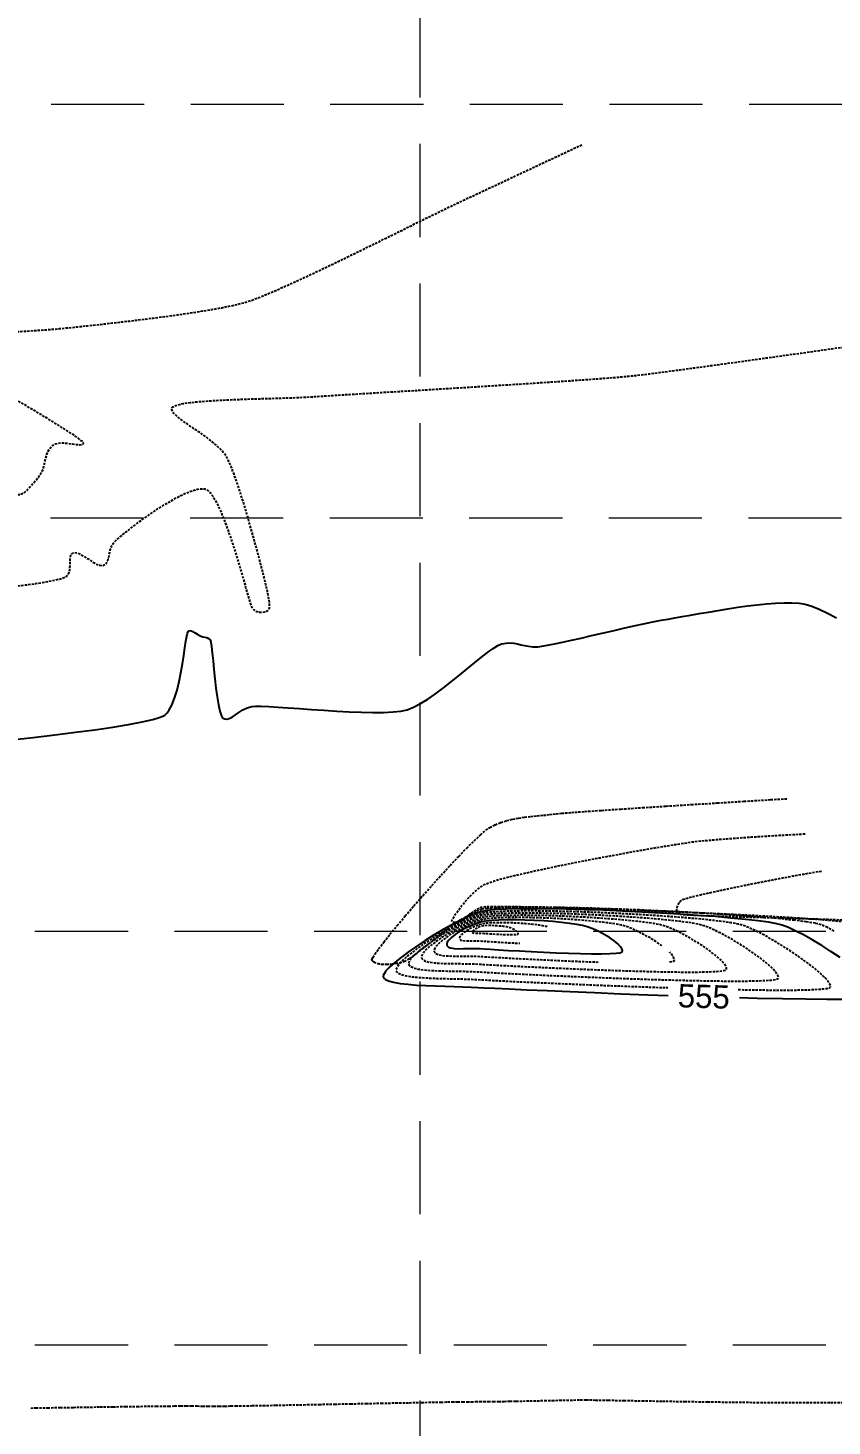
# Model space of a CAD drawing. Header units: inches. Extents: x 8135 to 11700, y -938 to 4760.
# Drawn here: x 11167.3 to 11340.1, y 4116.3 to 4416.7 of the extents above; entities that cross this region are included whole.
import ezdxf

# ---------------------------------------------------------------- set-up
doc = ezdxf.new("R2010")
doc.units = ezdxf.units.IN
doc.header["$MEASUREMENT"] = 0
doc.linetypes.add('DASHED', pattern=[0.75, 0.5, -0.25])
doc.linetypes.add('HIDDEN', pattern=[0.375, 0.25, -0.125])
doc.layers.add('EC', color=35, linetype='DASHED')
doc.layers.add('GRID', color=254, linetype='HIDDEN')
doc.styles.add('Style-ENGINEERING', font='ENGINEERING.shx')

msp = doc.modelspace()

# ---------------------------------------------------------------- linework, layer by layer
at = {"layer": 'EC', "color": 35, "linetype": 'Continuous'}
for p, q in [((11326.02, 4292.98), (11327.96, 4293.13)), ((11327.96, 4293.13), (11329.78, 4293.2)), ((11329.78, 4293.2), (11331.46, 4293.19)), ((11331.46, 4293.19), (11332.98, 4293.1)), ((11332.98, 4293.1), (11334.3, 4292.9)), ((11306.29, 4289.96), (11307.89, 4290.24)), ((11307.89, 4290.24), (11309.65, 4290.55)), ((11309.65, 4290.55), (11311.53, 4290.88)), ((11311.53, 4290.88), (11313.51, 4291.23)), ((11313.51, 4291.23), (11315.57, 4291.58)), ((11315.57, 4291.58), (11317.67, 4291.91)), ((11317.67, 4291.91), (11319.8, 4292.24)), ((11319.8, 4292.24), (11321.91, 4292.53)), ((11321.91, 4292.53), (11324, 4292.78)), ((11324, 4292.78), (11326.02, 4292.98)), ((11334.3, 4292.9), (11335.71, 4292.49)), ((11335.71, 4292.49), (11337.33, 4291.84)), ((11337.33, 4291.84), (11339.12, 4290.98)), ((11339.12, 4290.98), (11341.04, 4289.96)), ((11201.66, 4287.02), (11201.72, 4287.13)), ((11201.72, 4287.13), (11201.76, 4287.15)), ((11201.76, 4287.15), (11201.84, 4287.19)), ((11201.84, 4287.19), (11202.03, 4287.23)), ((11202.03, 4287.23), (11202.31, 4287.2)), ((11202.31, 4287.2), (11202.7, 4287.05)), ((11202.7, 4287.05), (11203.21, 4286.74)), ((11290.65, 4286.68), (11292.95, 4287.21)), ((11292.95, 4287.21), (11295.24, 4287.73)), ((11295.24, 4287.73), (11297.46, 4288.23)), ((11297.46, 4288.23), (11299.58, 4288.69)), ((11299.58, 4288.69), (11301.55, 4289.11)), ((11301.55, 4289.11), (11303.33, 4289.45)), ((11303.33, 4289.45), (11304.87, 4289.72)), ((11304.87, 4289.72), (11306.29, 4289.96)), ((11201, 4283.52), (11201.22, 4284.94)), ((11201.22, 4284.94), (11201.41, 4286.07)), ((11201.41, 4286.07), (11201.55, 4286.71)), ((11201.55, 4286.71), (11201.66, 4287.02)), ((11203.21, 4286.74), (11203.75, 4286.4)), ((11203.75, 4286.4), (11204.3, 4286.11)), ((11204.3, 4286.11), (11204.83, 4285.93)), ((11204.83, 4285.93), (11205.29, 4285.83)), ((11205.29, 4285.83), (11205.7, 4285.72)), ((11205.7, 4285.72), (11206.06, 4285.55)), ((11206.06, 4285.55), (11206.41, 4285.23)), ((11206.41, 4285.23), (11206.55, 4284.77)), ((11206.55, 4284.77), (11206.69, 4283.8)), ((11267.24, 4283.41), (11268.25, 4284.03)), ((11268.25, 4284.03), (11269.04, 4284.37)), ((11269.04, 4284.37), (11270.03, 4284.57)), ((11270.03, 4284.57), (11270.9, 4284.61)), ((11270.9, 4284.61), (11271.7, 4284.55)), ((11271.7, 4284.55), (11272.46, 4284.4)), ((11272.46, 4284.4), (11273.22, 4284.21)), ((11273.22, 4284.21), (11273.99, 4284.02)), ((11277.71, 4283.88), (11278.91, 4284.08)), ((11278.91, 4284.08), (11280.39, 4284.37)), ((11280.39, 4284.37), (11282.13, 4284.74)), ((11282.13, 4284.74), (11284.07, 4285.17)), ((11284.07, 4285.17), (11286.16, 4285.64)), ((11286.16, 4285.64), (11288.37, 4286.15)), ((11288.37, 4286.15), (11290.65, 4286.68)), ((11200.47, 4280.08), (11200.76, 4281.88)), ((11200.76, 4281.88), (11201, 4283.52)), ((11206.69, 4283.8), (11206.85, 4282.43)), ((11206.85, 4282.43), (11207.03, 4280.75)), ((11263.22, 4280.31), (11264.7, 4281.51)), ((11264.7, 4281.51), (11266.05, 4282.55)), ((11266.05, 4282.55), (11267.24, 4283.41)), ((11273.99, 4284.02), (11274.84, 4283.86)), ((11274.84, 4283.86), (11275.77, 4283.76)), ((11275.77, 4283.76), (11276.84, 4283.78)), ((11276.84, 4283.78), (11277.71, 4283.88)), ((11199.74, 4276.3), (11200.13, 4278.19)), ((11200.13, 4278.19), (11200.47, 4280.08)), ((11207.03, 4280.75), (11207.22, 4278.87)), ((11207.22, 4278.87), (11207.42, 4276.88)), ((11259.99, 4277.66), (11261.64, 4279.02)), ((11261.64, 4279.02), (11263.22, 4280.31)), ((11199.29, 4274.46), (11199.74, 4276.3)), ((11207.42, 4276.88), (11207.65, 4274.89)), ((11256.58, 4274.95), (11258.29, 4276.29)), ((11258.29, 4276.29), (11259.99, 4277.66)), ((11198.15, 4271.24), (11198.76, 4272.75)), ((11198.76, 4272.75), (11199.29, 4274.46)), ((11207.65, 4274.89), (11207.91, 4272.99)), ((11207.91, 4272.99), (11208.19, 4271.3)), ((11251.63, 4271.55), (11253.22, 4272.53)), ((11253.22, 4272.53), (11254.88, 4273.68)), ((11254.88, 4273.68), (11256.58, 4274.95)), ((11196.21, 4268.82), (11196.54, 4269)), ((11196.54, 4269), (11196.66, 4269.09)), ((11196.66, 4269.09), (11196.83, 4269.24)), ((11196.83, 4269.24), (11197.15, 4269.59)), ((11197.15, 4269.59), (11197.6, 4270.22)), ((11197.6, 4270.22), (11198.15, 4271.24)), ((11208.19, 4271.3), (11208.51, 4269.9)), ((11208.51, 4269.9), (11208.78, 4269.06)), ((11208.78, 4269.06), (11209, 4268.63)), ((11211.14, 4268.67), (11211.85, 4269.14)), ((11211.85, 4269.14), (11212.61, 4269.67)), ((11212.61, 4269.67), (11213.45, 4270.2)), ((11213.45, 4270.2), (11214.37, 4270.65)), ((11214.37, 4270.65), (11215.39, 4270.95)), ((11215.39, 4270.95), (11216.16, 4271.01)), ((11216.16, 4271.01), (11217.39, 4271)), ((11217.39, 4271), (11219.01, 4270.93)), ((11219.01, 4270.93), (11220.95, 4270.81)), ((11220.95, 4270.81), (11223.17, 4270.66)), ((11223.17, 4270.66), (11225.61, 4270.48)), ((11225.61, 4270.48), (11228.2, 4270.29)), ((11228.2, 4270.29), (11230.88, 4270.11)), ((11230.88, 4270.11), (11233.61, 4269.94)), ((11233.61, 4269.94), (11236.31, 4269.8)), ((11236.31, 4269.8), (11238.93, 4269.7)), ((11238.93, 4269.7), (11241.41, 4269.65)), ((11241.41, 4269.65), (11243.69, 4269.67)), ((11243.69, 4269.67), (11245.72, 4269.76)), ((11245.72, 4269.76), (11247.43, 4269.95)), ((11247.43, 4269.95), (11248.77, 4270.23)), ((11248.77, 4270.23), (11250.14, 4270.77)), ((11250.14, 4270.77), (11251.63, 4271.55)), ((11181.65, 4265.94), (11185.48, 4266.51)), ((11185.48, 4266.51), (11188.88, 4267.07)), ((11188.88, 4267.07), (11191.77, 4267.61)), ((11191.77, 4267.61), (11194.09, 4268.14)), ((11194.09, 4268.14), (11195.47, 4268.54)), ((11195.47, 4268.54), (11196.21, 4268.82)), ((11209, 4268.63), (11209.16, 4268.44)), ((11209.16, 4268.44), (11209.24, 4268.39)), ((11209.24, 4268.39), (11209.36, 4268.33)), ((11209.36, 4268.33), (11209.6, 4268.25)), ((11209.6, 4268.25), (11209.97, 4268.22)), ((11209.97, 4268.22), (11210.48, 4268.34)), ((11210.48, 4268.34), (11211.14, 4268.67)), ((11163.66, 4263.77), (11168.4, 4264.28)), ((11168.4, 4264.28), (11173.04, 4264.82)), ((11173.04, 4264.82), (11177.48, 4265.38)), ((11177.48, 4265.38), (11181.65, 4265.94))]:
    msp.add_line(p, q, dxfattribs=at)
at = {"layer": 'EC', "color": 35}
for p, q in [((11326.88, 4250.91), (11330.67, 4251.14)), ((11280.77, 4247.87), (11281.97, 4247.99)), ((11281.97, 4247.99), (11284.05, 4248.16)), ((11284.05, 4248.16), (11286.93, 4248.37)), ((11286.93, 4248.37), (11290.5, 4248.61)), ((11290.5, 4248.61), (11294.68, 4248.89)), ((11294.68, 4248.89), (11299.35, 4249.2)), ((11299.35, 4249.2), (11304.43, 4249.52)), ((11304.43, 4249.52), (11309.82, 4249.86)), ((11309.82, 4249.86), (11315.42, 4250.2)), ((11315.42, 4250.2), (11321.14, 4250.56)), ((11321.14, 4250.56), (11326.88, 4250.91)), ((11266.51, 4244.94), (11267.67, 4245.53)), ((11267.67, 4245.53), (11268.87, 4246.02)), ((11268.87, 4246.02), (11270.11, 4246.41)), ((11270.11, 4246.41), (11271.38, 4246.71)), ((11271.38, 4246.71), (11272.67, 4246.95)), ((11272.67, 4246.95), (11273.99, 4247.14)), ((11273.99, 4247.14), (11275.32, 4247.3)), ((11275.32, 4247.3), (11276.67, 4247.43)), ((11276.67, 4247.43), (11278.03, 4247.56)), ((11278.03, 4247.56), (11279.4, 4247.7)), ((11279.4, 4247.7), (11280.77, 4247.87)), ((11261.57, 4240.51), (11263.15, 4242.08)), ((11263.15, 4242.08), (11264.53, 4243.36)), ((11264.53, 4243.36), (11265.66, 4244.33)), ((11265.66, 4244.33), (11266.51, 4244.94)), ((11259.84, 4238.73), (11261.57, 4240.51)), ((11256.05, 4234.66), (11257.98, 4236.76)), ((11257.98, 4236.76), (11259.84, 4238.73)), ((11254.07, 4232.48), (11256.05, 4234.66)), ((11250.18, 4228.06), (11252.1, 4230.27)), ((11252.1, 4230.27), (11254.07, 4232.48)), ((11248.33, 4225.91), (11250.18, 4228.06)), ((11264.87, 4227.35), (11263.52, 4226.87)), ((11266.03, 4227.55), (11264.87, 4227.35)), ((11267.87, 4227.68), (11266.03, 4227.55)), ((11270.32, 4227.77), (11267.87, 4227.68)), ((11273.31, 4227.81), (11270.32, 4227.77)), ((11276.77, 4227.8), (11273.31, 4227.81)), ((11280.62, 4227.75), (11276.77, 4227.8)), ((11284.81, 4227.67), (11280.62, 4227.75)), ((11289.24, 4227.54), (11284.81, 4227.67)), ((11293.87, 4227.38), (11289.24, 4227.54)), ((11298.6, 4227.2), (11293.87, 4227.38)), ((11303.37, 4226.98), (11298.6, 4227.2)), ((11308.12, 4226.75), (11303.37, 4226.98)), ((11246.62, 4223.87), (11248.33, 4225.91)), ((11259.02, 4224.22), (11257.45, 4223.08)), ((11260.57, 4225.26), (11259.02, 4224.22)), ((11262.08, 4226.16), (11260.57, 4225.26)), ((11263.52, 4226.87), (11262.08, 4226.16)), ((11312.76, 4226.49), (11308.12, 4226.75)), ((11317.24, 4226.21), (11312.76, 4226.49)), ((11321.47, 4225.92), (11317.24, 4226.21)), ((11325.38, 4225.62), (11321.47, 4225.92)), ((11328.91, 4225.3), (11325.38, 4225.62)), ((11331.99, 4224.99), (11328.91, 4225.3)), ((11334.54, 4224.66), (11331.99, 4224.99)), ((11336.48, 4224.34), (11334.54, 4224.66)), ((11337.76, 4224.03), (11336.48, 4224.34)), ((11339.1, 4223.46), (11337.76, 4224.03)), ((11243.72, 4220.29), (11245.06, 4221.98)), ((11245.06, 4221.98), (11246.62, 4223.87)), ((11255.89, 4221.9), (11254.36, 4220.7)), ((11257.45, 4223.08), (11255.89, 4221.9)), ((11340.53, 4222.67), (11339.1, 4223.46)), ((11241.8, 4217.7), (11242.62, 4218.84)), ((11242.62, 4218.84), (11243.72, 4220.29)), ((11251.55, 4218.48), (11250.31, 4217.53)), ((11252.91, 4219.55), (11251.55, 4218.48)), ((11254.36, 4220.7), (11252.91, 4219.55)), ((11241.2, 4216.52), (11241.23, 4216.67)), ((11241.21, 4216.47), (11241.2, 4216.52)), ((11241.25, 4216.38), (11241.21, 4216.47)), ((11241.23, 4216.67), (11241.39, 4217.02)), ((11241.36, 4216.21), (11241.25, 4216.38)), ((11241.61, 4215.99), (11241.36, 4216.21)), ((11241.39, 4217.02), (11241.8, 4217.7)), ((11242.05, 4215.76), (11241.61, 4215.99)), ((11242.76, 4215.56), (11242.05, 4215.76)), ((11243.61, 4215.47), (11242.76, 4215.56)), ((11244.56, 4215.46), (11243.61, 4215.47)), ((11245.56, 4215.54), (11244.56, 4215.46)), ((11246.59, 4215.69), (11245.56, 4215.54)), ((11247.59, 4215.9), (11246.59, 4215.69)), ((11248.3, 4216.2), (11247.59, 4215.9)), ((11249.22, 4216.76), (11248.3, 4216.2)), ((11250.31, 4217.53), (11249.22, 4216.76)), ((11278.29, 4121.79), (11279.89, 4121.82)), ((11279.89, 4121.82), (11281.47, 4121.85)), ((11281.47, 4121.85), (11283.03, 4121.88)), ((11283.03, 4121.88), (11284.54, 4121.9)), ((11284.54, 4121.9), (11285.97, 4121.93)), ((11285.97, 4121.93), (11287.2, 4121.93)), ((11287.2, 4121.93), (11289.23, 4121.9)), ((11289.23, 4121.9), (11291.97, 4121.86)), ((11291.97, 4121.86), (11295.34, 4121.8)), ((11295.34, 4121.8), (11299.25, 4121.73)), ((11167.84, 4120.18), (11168.95, 4120.2)), ((11168.95, 4120.2), (11171.48, 4120.24)), ((11171.48, 4120.24), (11174.19, 4120.29)), ((11174.19, 4120.29), (11177.01, 4120.33)), ((11177.01, 4120.33), (11179.89, 4120.38)), ((11179.89, 4120.38), (11182.76, 4120.42)), ((11182.76, 4120.42), (11185.56, 4120.46)), ((11185.56, 4120.46), (11188.23, 4120.5)), ((11188.23, 4120.5), (11190.71, 4120.53)), ((11190.71, 4120.53), (11192.93, 4120.56)), ((11192.93, 4120.56), (11194.84, 4120.59)), ((11194.84, 4120.59), (11196.38, 4120.6)), ((11196.38, 4120.6), (11197.48, 4120.61)), ((11197.48, 4120.61), (11198.78, 4120.62)), ((11198.78, 4120.62), (11200.03, 4120.63)), ((11200.03, 4120.63), (11201.24, 4120.63)), ((11201.24, 4120.63), (11202.43, 4120.62)), ((11202.43, 4120.62), (11203.6, 4120.62)), ((11203.6, 4120.62), (11204.76, 4120.61)), ((11204.76, 4120.61), (11205.93, 4120.61)), ((11205.93, 4120.61), (11207.11, 4120.61)), ((11207.11, 4120.61), (11208.32, 4120.61)), ((11208.32, 4120.61), (11209.57, 4120.61)), ((11209.57, 4120.61), (11210.88, 4120.62)), ((11210.88, 4120.62), (11211.92, 4120.63)), ((11211.92, 4120.63), (11213.45, 4120.66)), ((11213.45, 4120.66), (11215.43, 4120.69)), ((11215.43, 4120.69), (11217.79, 4120.73)), ((11217.79, 4120.73), (11220.46, 4120.78)), ((11220.46, 4120.78), (11223.4, 4120.84)), ((11223.4, 4120.84), (11226.54, 4120.9)), ((11226.54, 4120.9), (11229.82, 4120.96)), ((11229.82, 4120.96), (11233.19, 4121.03)), ((11233.19, 4121.03), (11236.58, 4121.09)), ((11236.58, 4121.09), (11239.93, 4121.16)), ((11239.93, 4121.16), (11243.19, 4121.22)), ((11243.19, 4121.22), (11246.3, 4121.28)), ((11246.3, 4121.28), (11249.2, 4121.33)), ((11249.2, 4121.33), (11251.82, 4121.38)), ((11251.82, 4121.38), (11254.11, 4121.43)), ((11254.11, 4121.43), (11256.01, 4121.46)), ((11256.01, 4121.46), (11257.46, 4121.49)), ((11257.46, 4121.49), (11258.4, 4121.5)), ((11258.4, 4121.5), (11259.6, 4121.52)), ((11259.6, 4121.52), (11260.66, 4121.53)), ((11260.66, 4121.53), (11261.64, 4121.54)), ((11261.64, 4121.54), (11262.55, 4121.54)), ((11262.55, 4121.54), (11263.43, 4121.55)), ((11263.43, 4121.55), (11264.3, 4121.56)), ((11264.3, 4121.56), (11265.21, 4121.56)), ((11265.21, 4121.56), (11266.19, 4121.57)), ((11266.19, 4121.57), (11267.26, 4121.58)), ((11267.26, 4121.58), (11268.45, 4121.6)), ((11268.45, 4121.6), (11269.58, 4121.61)), ((11269.58, 4121.61), (11270.83, 4121.64)), ((11270.83, 4121.64), (11272.19, 4121.66)), ((11272.19, 4121.66), (11273.63, 4121.69)), ((11273.63, 4121.69), (11275.14, 4121.72)), ((11275.14, 4121.72), (11276.7, 4121.75)), ((11276.7, 4121.75), (11278.29, 4121.79)), ((11299.25, 4121.73), (11303.61, 4121.66)), ((11303.61, 4121.66), (11308.35, 4121.58)), ((11308.35, 4121.58), (11313.37, 4121.51)), ((11313.37, 4121.51), (11318.59, 4121.45)), ((11318.59, 4121.45), (11323.93, 4121.39)), ((11323.93, 4121.39), (11329.28, 4121.35)), ((11329.28, 4121.35), (11334.58, 4121.34)), ((11334.58, 4121.34), (11339.73, 4121.34)), ((11339.73, 4121.34), (11344.65, 4121.37))]:
    msp.add_line(p, q, dxfattribs=at)
at = {"layer": 'EC', "color": 35, "flags": 128}
for points in [[(11055.09, 4294.82), (11057.19, 4295.83), (11060.21, 4297.26), (11063.36, 4298.73), (11066.56, 4300.21), (11069.75, 4301.68), (11072.87, 4303.1), (11075.86, 4304.46), (11078.65, 4305.72), (11081.2, 4306.87), (11083.43, 4307.87), (11085.28, 4308.71), (11086.7, 4309.35), (11087.61, 4309.76), (11087.97, 4309.94), (11088.24, 4310.17), (11088.46, 4310.42), (11088.62, 4310.62), (11088.7, 4310.71), (11088.78, 4310.75), (11088.86, 4310.8), (11088.92, 4310.9), (11089.03, 4311.12), (11089.19, 4311.41), (11089.38, 4311.7), (11089.66, 4312.02), (11090.35, 4312.83), (11091.43, 4314.06), (11092.84, 4315.68), (11094.53, 4317.61), (11096.47, 4319.8), (11098.59, 4322.2), (11100.87, 4324.74), (11103.25, 4327.37), (11105.68, 4330.04), (11108.11, 4332.68), (11110.51, 4335.25), (11112.83, 4337.67), (11115.01, 4339.91), (11117.01, 4341.89), (11118.79, 4343.57), (11120.3, 4344.88), (11121.28, 4345.63), (11121.87, 4346), (11122.19, 4346.15), (11122.32, 4346.19), (11122.54, 4346.24), (11122.98, 4346.32), (11123.65, 4346.38), (11124.54, 4346.36), (11125.67, 4346.19), (11126.81, 4345.9), (11127.96, 4345.49), (11129.13, 4344.99), (11130.3, 4344.43), (11131.48, 4343.82), (11132.66, 4343.2), (11133.85, 4342.59), (11135.04, 4342), (11136.08, 4341.48), (11137.4, 4340.78), (11138.96, 4339.91), (11140.71, 4338.91), (11142.59, 4337.81), (11144.56, 4336.64), (11146.56, 4335.42), (11148.55, 4334.19), (11150.47, 4332.97), (11152.28, 4331.79), (11153.92, 4330.69), (11155.35, 4329.68), (11156.51, 4328.81), (11157.35, 4328.09), (11157.83, 4327.56), (11158.26, 4326.71), (11158.52, 4325.79), (11158.66, 4324.84), (11158.71, 4323.92), (11158.7, 4323.06), (11158.68, 4322.31), (11158.68, 4321.71), (11158.72, 4321.31), (11158.93, 4320.76), (11159.17, 4320.28), (11159.38, 4319.9), (11159.5, 4319.67), (11159.55, 4319.51), (11159.58, 4319.38), (11159.66, 4319.25), (11159.8, 4319.12), (11160.05, 4318.98), (11160.36, 4318.8), (11160.71, 4318.6), (11161.07, 4318.38), (11161.6, 4318.02), (11162.25, 4317.61), (11162.92, 4317.2), (11163.54, 4316.86), (11164.04, 4316.66), (11164.47, 4316.54), (11164.85, 4316.47), (11165.2, 4316.45), (11165.57, 4316.5), (11165.98, 4316.63), (11166.36, 4316.84), (11166.75, 4317.14), (11167.16, 4317.53), (11167.59, 4317.99), (11168.02, 4318.48), (11168.48, 4318.99), (11168.88, 4319.45), (11169.21, 4319.83), (11169.49, 4320.17), (11169.75, 4320.53), (11170.02, 4320.95), (11170.33, 4321.48), (11170.55, 4322.01), (11170.72, 4322.67), (11170.88, 4323.43), (11171.05, 4324.24), (11171.29, 4325.05), (11171.61, 4325.83), (11171.96, 4326.4), (11172.28, 4326.77), (11172.53, 4327), (11172.67, 4327.1), (11172.82, 4327.2), (11173.13, 4327.35), (11173.66, 4327.5), (11174.44, 4327.58), (11175.48, 4327.53), (11176.53, 4327.4), (11177.5, 4327.26), (11178.32, 4327.18), (11178.82, 4327.21), (11179.07, 4327.32), (11179.17, 4327.44), (11179.2, 4327.52), (11179.19, 4327.56), (11179.12, 4327.69), (11178.86, 4327.96), (11178.22, 4328.46), (11177.02, 4329.3), (11175.44, 4330.33), (11173.53, 4331.53), (11171.38, 4332.85), (11169.03, 4334.27), (11166.56, 4335.74), (11164.02, 4337.24), (11161.5, 4338.72), (11159.05, 4340.16), (11156.73, 4341.52), (11154.62, 4342.77), (11152.77, 4343.86), (11151.26, 4344.77), (11150.14, 4345.46), (11149.49, 4345.9), (11148.62, 4346.51), (11147.74, 4347.1), (11146.89, 4347.65), (11146.11, 4348.19), (11145.46, 4348.7), (11144.99, 4349.19), (11144.76, 4349.57), (11144.69, 4349.84), (11144.7, 4350.02), (11144.73, 4350.11), (11144.76, 4350.19), (11144.86, 4350.32), (11145.11, 4350.49), (11145.59, 4350.65), (11146.41, 4350.77), (11147.43, 4350.81), (11148.6, 4350.82), (11149.89, 4350.8), (11151.25, 4350.78), (11152.64, 4350.79), (11154.02, 4350.86), (11155.08, 4350.93), (11156.36, 4351.01), (11157.84, 4351.09), (11159.47, 4351.18), (11161.22, 4351.28), (11163.06, 4351.38), (11164.95, 4351.49), (11166.87, 4351.6), (11168.77, 4351.72), (11170.62, 4351.85), (11172.4, 4351.98), (11174.05, 4352.12), (11175.56, 4352.27), (11176.75, 4352.39), (11178.24, 4352.55), (11180, 4352.74), (11181.99, 4352.95), (11184.18, 4353.2), (11186.53, 4353.47), (11189, 4353.76), (11191.56, 4354.07), (11194.17, 4354.4), (11196.79, 4354.74), (11199.4, 4355.1), (11201.95, 4355.47), (11204.41, 4355.85), (11206.74, 4356.24), (11208.91, 4356.63), (11210.87, 4357.03), (11212.61, 4357.42), (11214.07, 4357.81), (11215.41, 4358.26), (11217.07, 4358.89), (11218.99, 4359.68), (11221.14, 4360.61), (11223.5, 4361.67), (11226.02, 4362.82), (11228.67, 4364.06), (11231.42, 4365.36), (11234.22, 4366.7), (11237.05, 4368.08), (11239.88, 4369.45), (11242.66, 4370.81), (11245.35, 4372.14), (11247.94, 4373.42), (11250.37, 4374.62), (11252.62, 4375.74), (11254.66, 4376.74), (11256.44, 4377.61), (11257.92, 4378.34), (11259.09, 4378.89), (11260.45, 4379.53), (11262.02, 4380.26), (11263.77, 4381.08), (11265.66, 4381.97), (11267.66, 4382.9), (11269.72, 4383.87), (11271.82, 4384.85), (11273.92, 4385.83), (11275.98, 4386.8), (11277.96, 4387.72), (11279.83, 4388.6), (11281.56, 4389.41), (11283.1, 4390.13), (11284.42, 4390.75), (11285.49, 4391.25), (11286.27, 4391.61)], [(11053.88, 4264.92), (11054.08, 4264.91), (11055.03, 4264.7), (11056.1, 4264.3), (11057.28, 4263.76), (11058.53, 4263.11), (11059.85, 4262.4), (11061.21, 4261.66), (11062.58, 4260.94), (11063.95, 4260.28), (11065.3, 4259.72), (11066.6, 4259.3), (11067.83, 4259.07), (11068.97, 4259.05), (11070.22, 4259.31), (11071.56, 4259.83), (11072.95, 4260.55), (11074.33, 4261.41), (11075.68, 4262.35), (11076.94, 4263.32), (11078.08, 4264.25), (11079.04, 4265.08), (11079.79, 4265.77), (11080.29, 4266.25), (11080.49, 4266.47), (11080.51, 4266.7), (11080.44, 4266.92), (11080.47, 4267.14), (11080.65, 4267.25), (11081.04, 4267.41), (11081.6, 4267.62), (11082.26, 4267.89), (11082.99, 4268.21), (11083.73, 4268.6), (11084.43, 4269.05), (11084.9, 4269.48), (11085.73, 4270.32), (11086.88, 4271.53), (11088.28, 4273.04), (11089.91, 4274.8), (11091.71, 4276.76), (11093.64, 4278.87), (11095.64, 4281.06), (11097.67, 4283.28), (11099.69, 4285.48), (11101.64, 4287.61), (11103.48, 4289.6), (11105.17, 4291.41), (11106.65, 4292.97), (11107.87, 4294.24), (11108.8, 4295.16), (11109.38, 4295.67), (11110.17, 4296.19), (11110.92, 4296.56), (11111.62, 4296.81), (11112.3, 4297.02), (11112.96, 4297.24), (11113.62, 4297.53), (11114.31, 4297.93), (11115.02, 4298.52), (11115.55, 4299.2), (11116.14, 4300.25), (11116.8, 4301.61), (11117.51, 4303.19), (11118.26, 4304.9), (11119.04, 4306.67), (11119.84, 4308.41), (11120.66, 4310.04), (11121.48, 4311.48), (11122.3, 4312.65), (11122.95, 4313.33), (11123.42, 4313.67), (11123.73, 4313.81), (11123.89, 4313.84), (11124.06, 4313.86), (11124.42, 4313.85), (11125.01, 4313.72), (11125.87, 4313.35), (11127.03, 4312.63), (11128.23, 4311.69), (11129.43, 4310.61), (11130.58, 4309.47), (11131.64, 4308.33), (11132.55, 4307.28), (11133.28, 4306.4), (11133.69, 4305.85), (11133.88, 4305.57), (11133.95, 4305.45), (11133.97, 4305.41), (11133.98, 4305.32), (11133.98, 4305.15), (11133.89, 4304.88), (11133.7, 4304.53), (11133.49, 4304.15), (11133.49, 4303.88), (11133.72, 4303.85), (11134.19, 4303.94), (11134.88, 4304.11), (11135.72, 4304.35), (11136.69, 4304.62), (11137.75, 4304.92), (11138.84, 4305.2), (11139.94, 4305.46), (11140.91, 4305.65), (11141.88, 4305.81), (11142.86, 4305.96), (11143.82, 4306.1), (11144.74, 4306.24), (11145.62, 4306.37), (11146.44, 4306.52), (11147.19, 4306.69), (11147.85, 4306.88), (11148.57, 4307.2), (11149.18, 4307.61), (11149.72, 4308.04), (11150.22, 4308.44), (11150.71, 4308.75), (11151.11, 4308.89), (11151.43, 4308.92), (11151.66, 4308.89), (11151.78, 4308.86), (11151.88, 4308.83), (11152.08, 4308.75), (11152.38, 4308.57), (11152.74, 4308.26), (11153.17, 4307.74), (11153.57, 4307.11), (11153.95, 4306.39), (11154.31, 4305.59), (11154.65, 4304.73), (11155, 4303.83), (11155.23, 4302.89), (11155.29, 4301.92), (11155.25, 4300.94), (11155.18, 4299.99), (11155.16, 4299.09), (11155.24, 4298.26), (11155.43, 4297.67), (11155.67, 4297.29), (11155.88, 4297.06), (11156.01, 4296.95), (11156.1, 4296.89), (11156.34, 4296.78), (11156.85, 4296.66), (11157.75, 4296.55), (11159.2, 4296.5), (11160.92, 4296.55), (11162.84, 4296.67), (11164.87, 4296.85), (11166.94, 4297.09), (11168.96, 4297.36), (11170.86, 4297.67), (11172.55, 4297.99), (11173.95, 4298.31), (11174.81, 4298.57), (11175.28, 4298.75), (11175.5, 4298.87), (11175.58, 4298.93), (11175.7, 4299.04), (11175.9, 4299.29), (11176.11, 4299.71), (11176.26, 4300.35), (11176.32, 4301.21), (11176.32, 4302.08), (11176.37, 4302.88), (11176.5, 4303.42), (11176.7, 4303.73), (11176.88, 4303.9), (11177, 4303.96), (11177.1, 4304), (11177.34, 4304.04), (11177.75, 4303.98), (11178.37, 4303.73), (11179.24, 4303.24), (11180.17, 4302.63), (11181.1, 4302.02), (11182.01, 4301.52), (11182.67, 4301.27), (11183.12, 4301.21), (11183.39, 4301.24), (11183.52, 4301.28), (11183.65, 4301.34), (11183.88, 4301.48), (11184.16, 4301.77), (11184.41, 4302.25), (11184.61, 4302.97), (11184.76, 4303.78), (11184.95, 4304.64), (11185.27, 4305.48), (11185.8, 4306.26), (11186.32, 4306.77), (11187.17, 4307.5), (11188.31, 4308.43), (11189.69, 4309.5), (11191.25, 4310.67), (11192.95, 4311.88), (11194.73, 4313.1), (11196.55, 4314.26), (11198.36, 4315.33), (11200.1, 4316.26), (11201.73, 4317), (11203.19, 4317.51), (11204.21, 4317.71), (11204.87, 4317.73), (11205.25, 4317.67), (11205.42, 4317.62), (11205.58, 4317.55), (11205.9, 4317.35), (11206.39, 4316.89), (11207.06, 4315.99), (11207.91, 4314.49), (11208.77, 4312.64), (11209.62, 4310.52), (11210.46, 4308.2), (11211.28, 4305.78), (11212.05, 4303.33), (11212.78, 4300.92), (11213.44, 4298.65), (11214.03, 4296.59), (11214.54, 4294.82), (11214.95, 4293.41), (11215.25, 4292.47), (11215.43, 4292.05), (11215.77, 4291.73), (11216.11, 4291.49), (11216.47, 4291.32), (11216.86, 4291.23), (11217.3, 4291.19), (11217.75, 4291.2), (11218.16, 4291.26), (11218.53, 4291.39), (11218.78, 4291.55), (11218.94, 4291.71), (11219.04, 4291.83), (11219.08, 4291.9), (11219.11, 4291.95), (11219.15, 4292.08), (11219.19, 4292.31), (11219.2, 4292.71), (11219.14, 4293.33), (11219.04, 4294.04), (11218.89, 4294.83), (11218.72, 4295.66), (11218.54, 4296.52), (11218.4, 4297.13), (11218.15, 4298.15), (11217.8, 4299.52), (11217.37, 4301.21), (11216.86, 4303.14), (11216.29, 4305.26), (11215.67, 4307.52), (11215.01, 4309.86), (11214.33, 4312.23), (11213.63, 4314.56), (11212.92, 4316.82), (11212.23, 4318.93), (11211.55, 4320.84), (11210.91, 4322.51), (11210.31, 4323.87), (11209.76, 4324.86), (11208.95, 4325.91), (11207.91, 4326.94), (11206.71, 4327.95), (11205.4, 4328.93), (11204.05, 4329.88), (11202.71, 4330.78), (11201.44, 4331.64), (11200.3, 4332.45), (11199.35, 4333.2), (11198.64, 4333.9), (11198.3, 4334.4), (11198.19, 4334.75), (11198.19, 4334.97), (11198.22, 4335.08), (11198.25, 4335.15), (11198.38, 4335.3), (11198.72, 4335.5), (11199.4, 4335.75), (11200.61, 4336.02), (11202.15, 4336.25), (11203.98, 4336.44), (11206.05, 4336.6), (11208.3, 4336.74), (11210.67, 4336.85), (11213.13, 4336.94), (11215.61, 4337.03), (11218.06, 4337.1), (11220.43, 4337.16), (11222.67, 4337.23), (11224.73, 4337.3), (11226.54, 4337.38), (11228.07, 4337.47), (11229.4, 4337.56), (11231.26, 4337.68), (11233.62, 4337.83), (11236.4, 4338), (11239.56, 4338.19), (11243.04, 4338.4), (11246.79, 4338.62), (11250.76, 4338.86), (11254.89, 4339.11), (11259.12, 4339.37), (11263.41, 4339.63), (11267.69, 4339.9), (11271.92, 4340.16), (11276.04, 4340.43), (11280, 4340.69), (11283.74, 4340.94), (11287.2, 4341.18), (11290.35, 4341.41), (11293.11, 4341.62), (11295.43, 4341.82), (11297.27, 4341.99), (11299.49, 4342.25), (11302.91, 4342.69), (11307.4, 4343.29), (11312.82, 4344.02), (11319.05, 4344.87), (11325.95, 4345.83), (11333.39, 4346.87), (11341.25, 4347.98), (11349.38, 4349.13), (11357.66, 4350.31), (11365.96, 4351.5), (11374.15, 4352.69), (11382.09, 4353.84), (11389.65, 4354.94), (11396.7, 4355.99), (11403.11, 4356.94), (11408.75, 4357.8), (11413.49, 4358.53), (11417.19, 4359.13), (11419.73, 4359.56), (11420.97, 4359.82), (11422.19, 4360.22), (11423.27, 4360.63), (11424.25, 4361.06), (11425.15, 4361.51), (11426.01, 4361.96), (11426.83, 4362.42), (11427.64, 4362.87), (11428.48, 4363.31), (11429.36, 4363.75), (11430.3, 4364.19), (11431.1, 4364.56), (11431.8, 4364.89), (11432.45, 4365.19), (11433.1, 4365.49), (11433.8, 4365.82), (11434.59, 4366.19), (11435.53, 4366.63), (11436.48, 4367.12), (11437.31, 4367.6), (11438.07, 4368.07), (11438.81, 4368.52), (11439.56, 4368.94), (11440.39, 4369.31), (11441.34, 4369.63), (11442.45, 4369.87), (11443.23, 4369.92), (11444.52, 4369.88), (11446.25, 4369.77), (11448.38, 4369.59), (11450.83, 4369.36), (11453.56, 4369.08), (11456.51, 4368.77), (11459.62, 4368.43), (11462.82, 4368.08), (11466.07, 4367.72), (11469.31, 4367.36), (11472.47, 4367.01), (11475.5, 4366.69), (11478.35, 4366.4), (11480.95, 4366.15), (11483.25, 4365.95), (11485.18, 4365.81), (11486.7, 4365.74), (11487.74, 4365.76), (11488.15, 4365.8)], [(11402.97, 4211.06), (11401.62, 4211.11), (11397.14, 4211.27), (11392.64, 4211.44), (11388.18, 4211.62), (11383.84, 4211.81), (11379.67, 4212), (11375.75, 4212.21), (11372.14, 4212.42), (11368.9, 4212.64), (11366.1, 4212.87), (11363.81, 4213.11), (11362.09, 4213.35), (11361.02, 4213.6), (11359.74, 4214.15), (11358.48, 4214.88), (11357.24, 4215.75), (11356.01, 4216.72), (11354.8, 4217.77), (11353.58, 4218.86), (11352.37, 4219.94), (11351.15, 4220.99), (11349.93, 4221.96), (11348.69, 4222.83), (11347.43, 4223.55), (11346.15, 4224.1), (11344.96, 4224.35), (11342.93, 4224.62), (11340.15, 4224.89), (11336.7, 4225.17), (11332.68, 4225.44), (11328.19, 4225.72), (11323.3, 4225.99), (11318.12, 4226.25), (11312.73, 4226.5), (11307.22, 4226.74), (11301.69, 4226.97), (11296.22, 4227.17), (11290.91, 4227.36), (11285.84, 4227.52), (11281.11, 4227.66), (11276.81, 4227.77), (11273.02, 4227.85), (11269.85, 4227.9), (11267.37, 4227.91), (11265.69, 4227.88), (11264.89, 4227.81), (11263.93, 4227.44), (11263.05, 4226.93), (11262.26, 4226.35), (11261.57, 4225.77), (11260.98, 4225.25), (11260.5, 4224.85), (11260.13, 4224.65), (11259.57, 4224.55), (11259.03, 4224.53), (11258.6, 4224.61), (11258.37, 4224.81), (11258.44, 4225.06), (11258.7, 4225.56), (11259.14, 4226.27), (11259.74, 4227.13), (11260.47, 4228.09), (11261.31, 4229.1), (11262.24, 4230.12), (11263.24, 4231.08), (11264.28, 4231.94), (11265.34, 4232.65), (11266.13, 4233), (11267.35, 4233.41), (11268.96, 4233.88), (11270.9, 4234.38), (11273.14, 4234.92), (11275.63, 4235.48), (11278.32, 4236.06), (11281.17, 4236.66), (11284.13, 4237.26), (11287.16, 4237.85), (11290.21, 4238.44), (11293.24, 4239), (11296.19, 4239.54), (11299.04, 4240.05), (11301.72, 4240.52), (11304.2, 4240.93), (11306.43, 4241.29), (11308.36, 4241.59), (11309.95, 4241.82), (11311.39, 4241.99), (11313.17, 4242.16), (11315.23, 4242.34), (11317.56, 4242.52), (11320.1, 4242.7), (11322.84, 4242.89), (11325.73, 4243.07), (11328.75, 4243.25), (11331.85, 4243.43), (11334.27, 4243.56)], [(11404.36, 4216.83), (11403.52, 4216.91), (11400.33, 4217.21), (11397.51, 4217.48), (11395.12, 4217.69), (11393.22, 4217.86), (11391.87, 4217.95), (11390.35, 4218.03), (11388.57, 4218.1), (11386.57, 4218.17), (11384.42, 4218.23), (11382.13, 4218.29), (11379.77, 4218.35), (11377.36, 4218.41), (11374.96, 4218.48), (11372.61, 4218.55), (11370.35, 4218.64), (11368.23, 4218.74), (11366.28, 4218.85), (11364.56, 4218.98), (11363.1, 4219.13), (11361.95, 4219.31), (11361.15, 4219.5), (11360.17, 4219.92), (11359.37, 4220.42), (11358.71, 4220.97), (11358.12, 4221.54), (11357.56, 4222.13), (11356.98, 4222.71), (11356.31, 4223.26), (11355.52, 4223.75), (11354.54, 4224.17), (11353.7, 4224.34), (11352.26, 4224.5), (11350.29, 4224.64), (11347.87, 4224.78), (11345.07, 4224.91), (11341.96, 4225.03), (11338.62, 4225.15), (11335.12, 4225.26), (11331.53, 4225.36), (11327.93, 4225.46), (11324.38, 4225.56), (11320.97, 4225.66), (11317.77, 4225.75), (11314.84, 4225.84), (11312.27, 4225.94), (11310.12, 4226.03), (11308.47, 4226.13), (11307.56, 4226.21), (11307.14, 4226.28), (11307, 4226.32), (11306.97, 4226.34), (11306.92, 4226.41), (11306.84, 4226.57), (11306.76, 4226.84), (11306.73, 4227.24), (11306.81, 4227.78), (11307.01, 4228.33), (11307.23, 4228.76), (11307.43, 4229.05), (11307.59, 4229.22), (11307.67, 4229.3), (11307.71, 4229.33), (11307.86, 4229.41), (11308.23, 4229.55), (11308.99, 4229.77), (11310.32, 4230.12), (11312.03, 4230.53), (11314.03, 4230.98), (11316.29, 4231.47), (11318.73, 4231.98), (11321.3, 4232.51), (11323.93, 4233.04), (11326.57, 4233.55), (11329.15, 4234.05), (11331.62, 4234.51), (11333.91, 4234.92), (11335.96, 4235.28), (11337.72, 4235.56), (11337.78, 4235.57)], [(11319.91, 4210.1), (11321.07, 4210.08), (11325.43, 4210.01), (11329.36, 4209.99), (11332.79, 4210.01), (11335.63, 4210.08), (11337.79, 4210.21), (11338.97, 4210.35), (11339.51, 4210.49), (11339.7, 4210.59), (11339.73, 4210.65), (11339.75, 4210.74), (11339.74, 4210.95), (11339.61, 4211.32), (11339.21, 4211.92), (11338.41, 4212.8), (11337.32, 4213.81), (11335.99, 4214.92), (11334.46, 4216.08), (11332.79, 4217.28), (11331.01, 4218.48), (11329.18, 4219.64), (11327.36, 4220.74), (11325.57, 4221.75), (11323.89, 4222.63), (11322.34, 4223.35), (11320.99, 4223.88), (11319.9, 4224.17), (11318.34, 4224.45), (11316.35, 4224.73), (11313.98, 4225.01), (11311.29, 4225.28), (11308.32, 4225.54), (11305.13, 4225.78), (11301.76, 4226.02), (11298.26, 4226.23), (11294.69, 4226.42), (11291.09, 4226.59), (11287.52, 4226.73), (11284.02, 4226.85), (11280.66, 4226.93), (11277.46, 4226.98), (11274.5, 4227), (11271.81, 4226.97), (11269.45, 4226.91), (11267.46, 4226.8), (11265.91, 4226.65), (11264.83, 4226.45), (11263.49, 4226), (11261.97, 4225.38), (11260.31, 4224.59), (11258.56, 4223.68), (11256.77, 4222.68), (11254.98, 4221.61), (11253.25, 4220.5), (11251.6, 4219.38), (11250.1, 4218.29), (11248.79, 4217.25), (11247.71, 4216.29), (11246.92, 4215.44), (11246.51, 4214.87), (11246.36, 4214.5), (11246.34, 4214.29), (11246.35, 4214.2), (11246.39, 4214.1), (11246.51, 4213.91), (11246.82, 4213.66), (11247.45, 4213.37), (11248.54, 4213.08), (11249.92, 4212.86), (11251.53, 4212.7), (11253.3, 4212.59), (11255.18, 4212.51), (11257.1, 4212.45), (11259.02, 4212.41), (11260.86, 4212.37), (11262.57, 4212.31), (11264.09, 4212.24), (11265.31, 4212.17), (11267.31, 4212.06), (11270.01, 4211.93), (11273.32, 4211.77), (11277.15, 4211.59), (11281.42, 4211.41), (11286.05, 4211.21), (11290.94, 4211.01), (11296.01, 4210.82), (11301.17, 4210.63), (11304.79, 4210.51)], [(11303.52, 4219.51), (11303.37, 4219.63), (11302.22, 4220.42), (11300.97, 4221.2), (11299.66, 4221.94), (11298.34, 4222.61), (11297.04, 4223.2), (11295.82, 4223.67), (11294.81, 4223.94), (11293.42, 4224.2), (11291.72, 4224.45), (11289.75, 4224.68), (11287.57, 4224.89), (11285.23, 4225.08), (11282.78, 4225.24), (11280.28, 4225.38), (11277.78, 4225.48), (11275.34, 4225.55), (11273, 4225.58), (11270.82, 4225.57), (11268.85, 4225.52), (11267.16, 4225.43), (11265.78, 4225.28), (11264.77, 4225.09), (11263.43, 4224.65), (11262.03, 4224.08), (11260.61, 4223.39), (11259.22, 4222.63), (11257.92, 4221.83), (11256.76, 4221.02), (11255.79, 4220.23), (11255.06, 4219.49), (11254.69, 4218.97), (11254.56, 4218.62), (11254.54, 4218.41), (11254.55, 4218.32), (11254.59, 4218.22), (11254.69, 4218.04), (11254.95, 4217.82), (11255.46, 4217.6), (11256.33, 4217.42), (11257.42, 4217.33), (11258.67, 4217.29), (11260.04, 4217.3), (11261.48, 4217.3), (11262.94, 4217.29), (11264.36, 4217.23), (11265.35, 4217.17), (11266.88, 4217.08), (11268.87, 4216.97), (11271.27, 4216.84), (11273.98, 4216.69), (11276.95, 4216.55), (11280.1, 4216.4), (11283.36, 4216.25), (11286.65, 4216.12), (11289.91, 4216.01), (11290.04, 4216)], [(11278.88, 4223.57), (11278.23, 4223.74), (11277.12, 4223.93), (11275.78, 4224.1), (11274.28, 4224.24), (11272.68, 4224.35), (11271.05, 4224.43), (11269.45, 4224.47), (11267.96, 4224.47), (11266.63, 4224.42), (11265.53, 4224.33), (11264.73, 4224.18), (11263.74, 4223.85), (11262.76, 4223.43), (11261.85, 4222.94), (11261.07, 4222.43), (11260.47, 4221.92), (11260.15, 4221.54), (11260.03, 4221.29), (11260.01, 4221.13), (11260.02, 4221.06), (11260.04, 4220.99), (11260.12, 4220.88), (11260.3, 4220.74), (11260.65, 4220.63), (11261.25, 4220.56), (11261.98, 4220.56), (11262.8, 4220.58), (11263.67, 4220.59), (11264.54, 4220.56), (11265.26, 4220.51), (11266.42, 4220.43), (11267.94, 4220.33), (11269.72, 4220.22), (11271.7, 4220.11), (11272.97, 4220.04)], [(11305.16, 4216.03), (11305.62, 4216.1), (11306.02, 4216.21), (11306.16, 4216.3), (11306.19, 4216.35), (11306.21, 4216.44), (11306.21, 4216.62), (11306.11, 4216.94), (11305.81, 4217.42), (11305.21, 4218.1), (11305.18, 4218.12)]]:
    msp.add_lwpolyline(points, dxfattribs=at)
at = {"layer": 'EC', "color": 35, "linetype": 'Continuous', "flags": 128}
for points in [[(11341.8, 4217.02), (11339.85, 4218.31), (11337.88, 4219.55), (11335.94, 4220.71), (11334.07, 4221.76), (11332.32, 4222.68), (11330.74, 4223.42), (11329.37, 4223.95), (11328.18, 4224.26), (11326.43, 4224.57), (11324.17, 4224.88), (11321.46, 4225.18), (11318.36, 4225.48), (11314.94, 4225.77), (11311.25, 4226.04), (11307.36, 4226.3), (11303.31, 4226.55), (11299.17, 4226.76), (11295.01, 4226.96), (11290.88, 4227.13), (11286.83, 4227.26), (11282.94, 4227.37), (11279.25, 4227.44), (11275.83, 4227.46), (11272.74, 4227.45), (11270.04, 4227.39), (11267.78, 4227.28), (11266.03, 4227.12), (11264.85, 4226.9), (11263.5, 4226.45), (11261.94, 4225.81), (11260.22, 4224.99), (11258.39, 4224.04), (11256.48, 4222.98), (11254.56, 4221.85), (11252.65, 4220.66), (11250.81, 4219.45), (11249.08, 4218.24), (11247.51, 4217.08), (11246.15, 4215.98), (11245.03, 4214.97), (11244.2, 4214.1), (11243.79, 4213.5), (11243.63, 4213.13), (11243.6, 4212.92), (11243.62, 4212.83), (11243.65, 4212.73), (11243.77, 4212.54), (11244.09, 4212.28), (11244.73, 4211.98), (11245.85, 4211.67), (11247.27, 4211.42), (11248.93, 4211.23), (11250.78, 4211.08), (11252.75, 4210.97), (11254.79, 4210.89), (11256.84, 4210.83), (11258.84, 4210.77), (11260.74, 4210.72), (11262.48, 4210.65), (11264, 4210.57), (11265.34, 4210.5), (11267.6, 4210.38), (11270.67, 4210.23), (11274.45, 4210.06), (11278.84, 4209.87), (11283.74, 4209.66), (11289.05, 4209.44), (11294.67, 4209.22), (11300.51, 4209), (11304.85, 4208.85)], [(11320.2, 4208.38), (11323.99, 4208.28), (11329.4, 4208.17), (11334.43, 4208.09), (11338.96, 4208.06), (11342.92, 4208.07)]]:
    msp.add_lwpolyline(points, dxfattribs=at)
at = {"layer": 'EC', "color": 35, "flags": 128}
for points in [[(11249.09, 4215.57), (11249.12, 4215.47), (11249.24, 4215.28), (11249.54, 4215.04), (11250.15, 4214.76), (11251.2, 4214.5), (11252.52, 4214.32), (11254.04, 4214.2), (11255.71, 4214.12), (11257.47, 4214.08), (11259.26, 4214.05), (11261.01, 4214.02), (11262.67, 4213.98), (11264.18, 4213.9), (11265.27, 4213.84), (11267.02, 4213.74), (11269.34, 4213.62), (11272.18, 4213.48), (11275.46, 4213.33), (11279.1, 4213.16), (11283.03, 4212.98), (11287.19, 4212.81), (11291.5, 4212.64), (11295.88, 4212.47), (11300.27, 4212.32), (11304.59, 4212.19), (11308.77, 4212.08), (11312.74, 4211.99), (11316.43, 4211.94), (11319.76, 4211.92), (11322.66, 4211.95), (11325.06, 4212.02), (11326.89, 4212.14), (11327.9, 4212.27), (11328.36, 4212.4), (11328.52, 4212.5), (11328.55, 4212.55), (11328.57, 4212.64), (11328.56, 4212.84), (11328.43, 4213.2), (11328.06, 4213.78), (11327.3, 4214.61), (11326.27, 4215.56), (11325.02, 4216.58), (11323.58, 4217.65), (11322.02, 4218.74), (11320.37, 4219.81), (11318.69, 4220.83), (11317.02, 4221.77), (11315.42, 4222.6), (11313.93, 4223.29), (11312.6, 4223.81), (11311.5, 4224.1), (11309.93, 4224.39), (11307.94, 4224.67), (11305.59, 4224.94), (11302.93, 4225.2), (11300.02, 4225.44), (11296.92, 4225.67), (11293.68, 4225.87), (11290.36, 4226.06), (11287.01, 4226.22), (11283.69, 4226.35), (11280.45, 4226.44), (11277.35, 4226.5), (11274.45, 4226.53), (11271.8, 4226.51), (11269.45, 4226.46), (11267.47, 4226.35), (11265.9, 4226.2), (11264.81, 4225.99), (11263.49, 4225.56), (11262.03, 4224.96), (11260.45, 4224.22), (11258.82, 4223.36), (11257.18, 4222.43), (11255.56, 4221.45), (11254.03, 4220.44), (11252.62, 4219.44), (11251.39, 4218.48), (11250.37, 4217.58), (11249.62, 4216.78), (11249.23, 4216.22), (11249.09, 4215.87), (11249.07, 4215.66)], [(11251.82, 4216.94), (11251.85, 4216.85), (11251.95, 4216.68), (11252.19, 4216.46), (11252.68, 4216.22), (11253.51, 4216), (11254.56, 4215.85), (11255.78, 4215.76), (11257.12, 4215.71), (11258.56, 4215.68), (11260.03, 4215.67), (11261.5, 4215.66), (11262.93, 4215.63), (11264.27, 4215.57), (11265.29, 4215.5), (11266.88, 4215.41), (11268.99, 4215.3), (11271.55, 4215.17), (11274.47, 4215.02), (11277.71, 4214.87), (11281.18, 4214.71), (11284.83, 4214.55), (11288.58, 4214.4), (11292.37, 4214.26), (11296.13, 4214.13), (11299.79, 4214.02), (11303.28, 4213.94), (11306.54, 4213.88), (11309.5, 4213.86), (11312.08, 4213.88), (11314.23, 4213.95), (11315.87, 4214.06), (11316.78, 4214.19), (11317.19, 4214.31), (11317.34, 4214.4), (11317.37, 4214.45), (11317.39, 4214.54), (11317.38, 4214.74), (11317.27, 4215.08), (11316.93, 4215.61), (11316.23, 4216.39), (11315.29, 4217.25), (11314.13, 4218.16), (11312.82, 4219.11), (11311.4, 4220.05), (11309.9, 4220.97), (11308.39, 4221.83), (11306.91, 4222.59), (11305.5, 4223.24), (11304.21, 4223.74), (11303.18, 4224.02), (11301.74, 4224.28), (11299.94, 4224.54), (11297.83, 4224.79), (11295.47, 4225.03), (11292.9, 4225.24), (11290.18, 4225.44), (11287.36, 4225.62), (11284.48, 4225.76), (11281.61, 4225.89), (11278.79, 4225.98), (11276.07, 4226.04), (11273.51, 4226.06), (11271.15, 4226.04), (11269.05, 4225.99), (11267.25, 4225.89), (11265.81, 4225.74), (11264.79, 4225.54), (11263.51, 4225.12), (11262.13, 4224.56), (11260.67, 4223.88), (11259.19, 4223.1), (11257.73, 4222.26), (11256.34, 4221.39), (11255.06, 4220.51), (11253.93, 4219.64), (11252.99, 4218.83), (11252.3, 4218.09), (11251.95, 4217.57), (11251.82, 4217.23), (11251.81, 4217.03)], [(11262.76, 4222.43), (11262.77, 4222.39), (11262.82, 4222.33), (11262.95, 4222.27), (11263.21, 4222.23), (11263.64, 4222.22), (11264.13, 4222.23), (11264.63, 4222.22), (11265.12, 4222.19), (11265.97, 4222.14), (11267.05, 4222.07), (11268.27, 4222), (11269.52, 4221.95), (11270.69, 4221.91), (11271.67, 4221.91), (11272.25, 4221.94), (11272.52, 4221.99), (11272.62, 4222.03), (11272.64, 4222.06), (11272.65, 4222.1), (11272.63, 4222.21), (11272.53, 4222.38), (11272.28, 4222.62), (11271.81, 4222.93), (11271.25, 4223.22), (11270.65, 4223.46), (11270.16, 4223.58), (11269.45, 4223.68), (11268.6, 4223.76), (11267.67, 4223.82), (11266.75, 4223.85), (11265.91, 4223.84), (11265.2, 4223.81), (11264.71, 4223.73), (11264.13, 4223.52), (11263.59, 4223.25), (11263.14, 4222.96), (11262.88, 4222.73), (11262.78, 4222.57), (11262.75, 4222.47)]]:
    msp.add_lwpolyline(points, close=True, dxfattribs=at)
at = {"layer": 'EC', "color": 35, "linetype": 'Continuous', "flags": 128}
msp.add_lwpolyline([(11257.29, 4219.69), (11257.32, 4219.6), (11257.41, 4219.43), (11257.64, 4219.23), (11258.09, 4219.05), (11258.85, 4218.93), (11259.79, 4218.89), (11260.87, 4218.9), (11262.03, 4218.93), (11263.24, 4218.94), (11264.45, 4218.9), (11265.32, 4218.84), (11266.66, 4218.75), (11268.42, 4218.65), (11270.51, 4218.53), (11272.87, 4218.39), (11275.41, 4218.26), (11278.07, 4218.13), (11280.76, 4218.01), (11283.43, 4217.91), (11285.99, 4217.83), (11288.37, 4217.79), (11290.5, 4217.78), (11292.3, 4217.82), (11293.7, 4217.9), (11294.48, 4218.01), (11294.85, 4218.12), (11294.98, 4218.21), (11295, 4218.25), (11295.02, 4218.34), (11295.03, 4218.53), (11294.93, 4218.84), (11294.64, 4219.3), (11294.05, 4219.93), (11293.23, 4220.6), (11292.25, 4221.27), (11291.13, 4221.94), (11289.92, 4222.56), (11288.68, 4223.12), (11287.43, 4223.6), (11286.47, 4223.86), (11285.21, 4224.11), (11283.68, 4224.33), (11281.96, 4224.53), (11280.08, 4224.71), (11278.1, 4224.85), (11276.07, 4224.97), (11274.05, 4225.05), (11272.07, 4225.09), (11270.2, 4225.09), (11268.48, 4225.05), (11266.96, 4224.96), (11265.7, 4224.82), (11264.75, 4224.63), (11263.53, 4224.24), (11262.3, 4223.75), (11261.13, 4223.19), (11260.04, 4222.58), (11259.07, 4221.95), (11258.28, 4221.32), (11257.68, 4220.71), (11257.39, 4220.27), (11257.28, 4219.96), (11257.27, 4219.78)], close=True, dxfattribs=at)
at = {"layer": 'GRID', "color": 252, "linetype": 'HIDDEN', "lineweight": 0, "ltscale": 80}
for p, q in [((11251.95, -488.19), (11251.51, 4669.09)), ((8232.24, 4399.84), (11606.69, 4400.41)), ((8232.12, 4311.03), (11606.69, 4311.52)), ((8228.76, 4222.63), (11606.69, 4222.63)), ((8228.76, 4133.74), (11606.69, 4133.74))]:
    msp.add_line(p, q, dxfattribs=at)

# ---------------------------------------------------------------- texts
at = {"layer": 'EC', "color": 35, "linetype": 'Continuous', "insert": (11312.52, 4208.6), "char_height": 5, "attachment_point": 5, "rotation": 358.311, "line_spacing_factor": 0.9, "style": 'Style-ENGINEERING'}
msp.add_mtext('555', dxfattribs=at)

doc.saveas('drawing.dxf')
